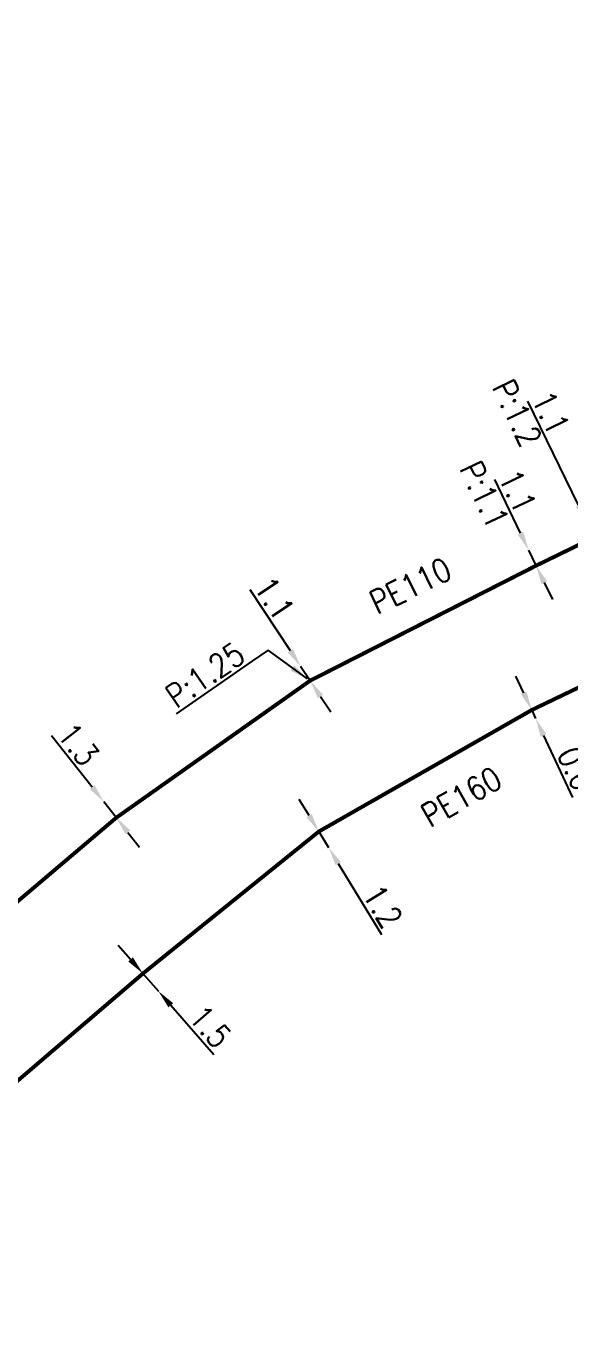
# Model space of a CAD drawing. Header units: millimetres. Extents: x 160996 to 162003, y 120996 to 122000.
# Drawn here: x 161405.5 to 161440.3, y 121670.6 to 121755 of the extents above; entities that cross this region are included whole.
import ezdxf

# ---------------------------------------------------------------- set-up
doc = ezdxf.new("R2010")
doc.units = ezdxf.units.MM
doc.header["$PDMODE"] = 34
doc.linetypes.add('L_100_PE', pattern=[14, 10, -1.5, 1, -1.5])
doc.layers.get('Defpoints').update_dxf_attribs({"linetype": 'CONTINUOUS'})
doc.layers.add('L_140', color=3, linetype='CONTINUOUS')
doc.styles.get("Standard").update_dxf_attribs({"font": 'romans.shx', "width": 0.85})
doc.dimstyles.get("Standard").update_dxf_attribs({"dimtxt": 1.5, "dimasz": 1.2, "dimexe": 0.625, "dimexo": 0.625, "dimgap": 0.25, "dimtad": 1, "dimdec": 1, "dimzin": 0, "dimdsep": 46, "dimtxsty": 'Standard', "dimcen": -0.5, "dimadec": 0, "dimazin": 0, "dimtfac": 1, "dimtdec": 1, "dimtmove": 0, "dimatfit": 3, "dimfxl": 0, "dimtolj": 1, "dimtzin": 0, "dimarcsym": 0})

# ---------------------------------------------------------------- blocks, each defined once
blk = doc.blocks.new('*D901')
at = {"layer": 'Defpoints', "color": 0, "linetype": 'Continuous', "transparency": 16777216}
for p in [(161410.438, 121705.326), (161410.438, 121705.326), (161411.245, 121704.306)]:
    blk.add_point(p, dxfattribs=at)
at = {"layer": 'L_140', "color": 0, "linetype": 'Continuous', "lineweight": -2, "transparency": 16777216}
for p, q in [((161409.694, 121706.267), (161407.096, 121709.554)), ((161410.929, 121705.714), (161410.929, 121705.714)), ((161411.245, 121704.306), (161410.438, 121705.326)), ((161411.735, 121704.694), (161411.735, 121704.694)), ((161411.989, 121703.365), (161412.733, 121702.423))]:
    blk.add_line(p, q, dxfattribs=at)
at = {"layer": 'L_140', "color": 0, "linetype": 'Continuous', "transparency": 16777216}
for points in [[(161409.851, 121706.391), (161409.537, 121706.143), (161410.438, 121705.326)], [(161412.146, 121703.489), (161411.832, 121703.241), (161411.245, 121704.306)]]:
    blk.add_solid(points, dxfattribs=at)
at = {"layer": 'L_140', "color": 0, "linetype": 'Continuous', "transparency": 16777216, "insert": (161408.808, 121709.001), "char_height": 1.5, "attachment_point": 5, "rotation": 308.32856}
blk.add_mtext('\\A1;1.3', dxfattribs=at)
blk = doc.blocks.new('*D902')
at = {"layer": 'Defpoints', "color": 0, "linetype": 'Continuous', "transparency": 16777216}
for p in [(161423.057, 121713.993), (161423.057, 121713.993), (161423.663, 121713.075)]:
    blk.add_point(p, dxfattribs=at)
at = {"layer": 'L_140', "color": 0, "linetype": 'Continuous', "lineweight": -2, "transparency": 16777216}
for p, q in [((161422.396, 121714.994), (161419.825, 121718.891)), ((161422.535, 121713.649), (161422.535, 121713.649)), ((161423.663, 121713.075), (161423.057, 121713.993)), ((161423.141, 121712.73), (161423.141, 121712.73)), ((161424.324, 121712.073), (161424.985, 121711.072))]:
    blk.add_line(p, q, dxfattribs=at)
at = {"layer": 'L_140', "color": 0, "linetype": 'Continuous', "transparency": 16777216}
for points in [[(161422.563, 121715.105), (161422.229, 121714.884), (161423.057, 121713.993)], [(161424.491, 121712.183), (161424.157, 121711.963), (161423.663, 121713.075)]]:
    blk.add_solid(points, dxfattribs=at)
at = {"layer": 'L_140', "color": 0, "linetype": 'Continuous', "transparency": 16777216, "insert": (161421.382, 121718.346), "char_height": 1.5, "attachment_point": 5, "rotation": 303.42056}
blk.add_mtext('\\A1;1.1', dxfattribs=at)
blk = doc.blocks.new('*D903')
at = {"layer": 'Defpoints', "color": 0, "linetype": 'Continuous', "transparency": 16777216}
for p in [(161437.667, 121721.432), (161437.667, 121721.432), (161438.144, 121720.44)]:
    blk.add_point(p, dxfattribs=at)
at = {"layer": 'L_140', "color": 0, "linetype": 'Continuous', "lineweight": -2, "transparency": 16777216}
for p, q in [((161437.147, 121722.513), (161435.49, 121725.96)), ((161438.144, 121720.44), (161437.667, 121721.432)), ((161438.664, 121719.359), (161439.184, 121718.277))]:
    blk.add_line(p, q, dxfattribs=at)
at = {"layer": 'L_140', "color": 0, "linetype": 'Continuous', "transparency": 16777216}
for points in [[(161437.327, 121722.6), (161436.967, 121722.426), (161437.667, 121721.432)], [(161438.844, 121719.445), (161438.483, 121719.272), (161438.144, 121720.44)]]:
    blk.add_solid(points, dxfattribs=at)
at = {"layer": 'L_140', "color": 0, "linetype": 'Continuous', "transparency": 16777216, "insert": (161436.96, 121725.211), "char_height": 1.5, "attachment_point": 5, "rotation": 295.67843}
blk.add_mtext('\\A1;1.1', dxfattribs=at)
blk = doc.blocks.new('*D908')
at = {"layer": 'Defpoints', "color": 0, "linetype": 'Continuous', "transparency": 16777216}
for p in [(161445.13, 121723.839), (161441.378, 121723.237), (161441.378, 121723.237)]:
    blk.add_point(p, dxfattribs=at)
at = {"layer": 'L_140', "color": 0, "linetype": 'Continuous', "lineweight": -2, "transparency": 16777216}
for p, q in [((161440.853, 121724.316), (161437.614, 121730.974)), ((161444.568, 121723.565), (161441.297, 121721.974)), ((161441.859, 121722.248), (161441.378, 121723.237)), ((161442.384, 121721.169), (161442.909, 121720.09))]:
    blk.add_line(p, q, dxfattribs=at)
at = {"layer": 'L_140', "color": 0, "linetype": 'Continuous', "transparency": 16777216}
for points in [[(161441.033, 121724.403), (161440.673, 121724.228), (161441.378, 121723.237)], [(161442.564, 121721.256), (161442.204, 121721.081), (161441.859, 121722.248)]]:
    blk.add_solid(points, dxfattribs=at)
at = {"layer": 'L_140', "color": 0, "linetype": 'Continuous', "transparency": 16777216, "insert": (161439.087, 121730.232), "char_height": 1.5, "attachment_point": 5, "rotation": 295.94155}
blk.add_mtext('\\A1;1.1', dxfattribs=at)
blk = doc.blocks.new('*D1836')
at = {"layer": 'Defpoints', "color": 0, "linetype": 'Continuous', "transparency": 16777216}
for p in [(161412.951, 121694.327), (161413.941, 121693.2), (161413.941, 121693.2)]:
    blk.add_point(p, dxfattribs=at)
at = {"layer": 'L_140', "color": 0, "linetype": 'Continuous', "lineweight": -2, "transparency": 16777216}
for p, q in [((161412.16, 121695.229), (161411.368, 121696.131)), ((161412.951, 121694.327), (161413.941, 121693.2)), ((161414.733, 121692.298), (161417.497, 121689.15))]:
    blk.add_line(p, q, dxfattribs=at)
at = {"layer": 'L_140', "color": 0, "linetype": 'Continuous', "transparency": 16777216}
for points in [[(161412.31, 121695.361), (161412.009, 121695.097), (161412.951, 121694.327)], [(161414.883, 121692.43), (161414.582, 121692.166), (161413.941, 121693.2)]]:
    blk.add_solid(points, dxfattribs=at)
at = {"layer": 'L_140', "color": 0, "linetype": 'Continuous', "transparency": 16777216, "insert": (161417.262, 121690.933), "char_height": 1.5, "attachment_point": 5, "rotation": 311.28015}
blk.add_mtext('\\A1;1.5', dxfattribs=at)
blk = doc.blocks.new('*D1837')
at = {"layer": 'Defpoints', "color": 0, "linetype": 'Continuous', "transparency": 16777216}
for p in [(161424.22, 121703.416), (161424.844, 121702.391), (161424.844, 121702.391)]:
    blk.add_point(p, dxfattribs=at)
at = {"layer": 'L_140', "color": 0, "linetype": 'Continuous', "lineweight": -2, "transparency": 16777216}
for p, q in [((161423.595, 121704.441), (161422.97, 121705.465)), ((161424.22, 121703.416), (161424.844, 121702.391)), ((161425.469, 121701.367), (161428.233, 121696.836))]:
    blk.add_line(p, q, dxfattribs=at)
at = {"layer": 'L_140', "color": 0, "linetype": 'Continuous', "transparency": 16777216}
for points in [[(161423.765, 121704.545), (161423.424, 121704.336), (161424.22, 121703.416)], [(161425.64, 121701.471), (161425.298, 121701.263), (161424.844, 121702.391)]]:
    blk.add_solid(points, dxfattribs=at)
at = {"layer": 'L_140', "color": 0, "linetype": 'Continuous', "transparency": 16777216, "insert": (161428.308, 121698.632), "char_height": 1.5, "attachment_point": 5, "rotation": 301.37679}
blk.add_mtext('\\A1;1.2', dxfattribs=at)
blk = doc.blocks.new('*D1838')
at = {"layer": 'Defpoints', "color": 0, "linetype": 'Continuous', "transparency": 16777216}
for p in [(161437.861, 121711.195), (161438.115, 121710.651), (161438.115, 121710.651)]:
    blk.add_point(p, dxfattribs=at)
at = {"layer": 'L_140', "color": 0, "linetype": 'Continuous', "lineweight": -2, "transparency": 16777216}
for p, q in [((161437.354, 121712.283), (161436.846, 121713.37)), ((161437.861, 121711.195), (161438.115, 121710.651)), ((161438.622, 121709.564), (161440.471, 121705.603))]:
    blk.add_line(p, q, dxfattribs=at)
at = {"layer": 'L_140', "color": 0, "linetype": 'Continuous', "transparency": 16777216}
for points in [[(161437.535, 121712.367), (161437.172, 121712.198), (161437.861, 121711.195)], [(161438.804, 121709.649), (161438.441, 121709.479), (161438.115, 121710.651)]]:
    blk.add_solid(points, dxfattribs=at)
at = {"layer": 'L_140', "color": 0, "linetype": 'Continuous', "transparency": 16777216, "insert": (161440.707, 121707.463), "char_height": 1.5, "attachment_point": 5, "rotation": 295.01833}
blk.add_mtext('\\A1;0.6', dxfattribs=at)

msp = doc.modelspace()

# ---------------------------------------------------------------- linework, layer by layer
at = {"layer": 'L_140', "linetype": 'L_100_PE', "flags": 128}
msp.add_lwpolyline([(161539.665, 121754.84, 0.25, 0.25, 0), (161538.636, 121754.422, 0.25, 0.25, 0), (161531.07, 121751.348, 0.25, 0.25, 0), (161530.514, 121751.122, 0.25, 0.25, 0), (161529.117, 121752.966, 0.25, 0.25, 0), (161526.103, 121751.741, 0.25, 0.25, 0), (161520.063, 121749.204, 0.25, 0.25, 0), (161505.852, 121743.215, 0.25, 0.25, 0), (161493.046, 121737.677, 0.25, 0.25, 0), (161491.856, 121737.601, 0.25, 0.25, 0), (161491.211, 121736.035, 0.25, 0.25, 0), (161484.742, 121733.31, 0.25, 0.25, 0), (161483.03, 121732.597, 0.25, 0.25, 0), (161483.03, 121732.597, 0.25, 0.25, 0), (161481.296, 121731.93, 0.25, 0.25, 0), (161455.904, 121720.353, 0.25, 0.25, 0), (161451.566, 121718.242, 0.25, 0.25, 0), (161451.248, 121717.753, 0.25, 0.25, 0), (161448.144, 121716.132, 0.25, 0.25, 0), (161437.861, 121711.195, 0.25, 0.25, 0), (161424.22, 121703.416, 0.25, 0.25, 0), (161412.951, 121694.327, 0.25, 0.25, 0), (161395.35, 121679.282, 0.25, 0.25, 0), (161380.752, 121666.927, 0.25, 0.25, 0), (161366.056, 121653.369, 0.25, 0.25, 0), (161361.842, 121650.715, 0, 0, 0)], format="xyseb", dxfattribs=at)
at = {"layer": 'L_140', "linetype": 'L_100_PE', "const_width": 0.25, "flags": 128}
msp.add_lwpolyline([(161385.757, 121682.556), (161386.11, 121682.731), (161386.212, 121683.216), (161394.463, 121690.076), (161411.245, 121704.306), (161423.663, 121713.075), (161438.144, 121720.44), (161445.13, 121723.839), (161445.13, 121723.839), (161445.592, 121723.894), (161445.97, 121723.802), (161446.12, 121723.883)], dxfattribs=at)

# ---------------------------------------------------------------- texts
at = {"layer": 'L_140', "linetype": 'Continuous', "width": 0.85}
for s, rotation, p in [('P:1.2', 295.67843, (161435.299, 121731.877)), ('P:1.1', 295.67843, (161433.204, 121726.662)), ('PE110', 25.94144, (161427.964, 121717.289)), ('PE160', 29.69375, (161431.356, 121703.637))]:
    msp.add_text(s, height=1.5, rotation=rotation, dxfattribs=at).set_placement(p)
at = {"layer": 'L_140', "linetype": 'Continuous', "insert": (161419.632, 121714.404), "char_height": 1.5, "attachment_point": 9, "rotation": 34.66304}
msp.add_mtext('\\A1;P:1.25', dxfattribs=at)

# ---------------------------------------------------------------- dimensions: what is measured, and where the dimension line sits
at = {"layer": 'L_140', "linetype": 'Continuous'}
for base, p1, p2, angle, picture, middle in [((161441.378, 121723.237), (161445.13, 121723.839), (161441.378, 121723.237), 295.94155, '*D908', (161438.188, 121729.794)), ((161437.667, 121721.432), (161438.144, 121720.44), (161437.667, 121721.432), 295.67843, '*D903', (161436.058, 121724.777)), ((161423.057, 121713.993), (161423.663, 121713.075), (161423.057, 121713.993), 303.42056, '*D902', (161420.548, 121717.795))]:
    dim = msp.add_linear_dim(base=base, p1=p1, p2=p2, angle=angle, dimstyle='Standard', dxfattribs=at)
    dim.commit()
    dim.dimension.update_dxf_attribs({"geometry": picture, "text_midpoint": middle, "dimtype": 160})
for base, p1, p2, angle, override, picture, middle in [((161438.115, 121710.651), (161437.861, 121711.195), (161438.115, 121710.651), 115.01833, {"dimscale": 1, "dimlfac": 1, "dimlunit": 2, "dimatfit": 0}, '*D1838', (161439.8, 121707.04)), ((161410.438, 121705.326), (161411.245, 121704.306), (161410.438, 121705.326), 308.32856, {"dimscale": 1, "dimlfac": 1, "dimlunit": 2}, '*D901', (161408.023, 121708.381)), ((161424.844, 121702.391), (161424.22, 121703.416), (161424.844, 121702.391), 121.37679, {"dimatfit": 0}, '*D1837', (161427.454, 121698.112)), ((161413.941, 121693.2), (161412.951, 121694.327), (161413.941, 121693.2), 131.28015, {"dimscale": 1, "dimlfac": 1, "dimlunit": 2, "dimatfit": 0}, '*D1836', (161416.511, 121690.273))]:
    dim = msp.add_linear_dim(base=base, p1=p1, p2=p2, angle=angle, dimstyle='Standard', override=override, dxfattribs=at)
    dim.commit()
    dim.dimension.update_dxf_attribs({"geometry": picture, "text_midpoint": middle, "dimtype": 160})

# ---------------------------------------------------------------- leaders
at = {"layer": 'L_140', "linetype": 'Continuous', "annotation_type": 0, "has_hookline": 1, "hookline_direction": 1, "text_width": 5.707, "horizontal_direction": (0.822511, 0.568749, 0)}
msp.add_leader([(161423.498, 121713.189), (161420.967, 121715.023), (161419.98, 121714.34)], dimstyle='Standard', dxfattribs=at)

doc.saveas('drawing.dxf')
